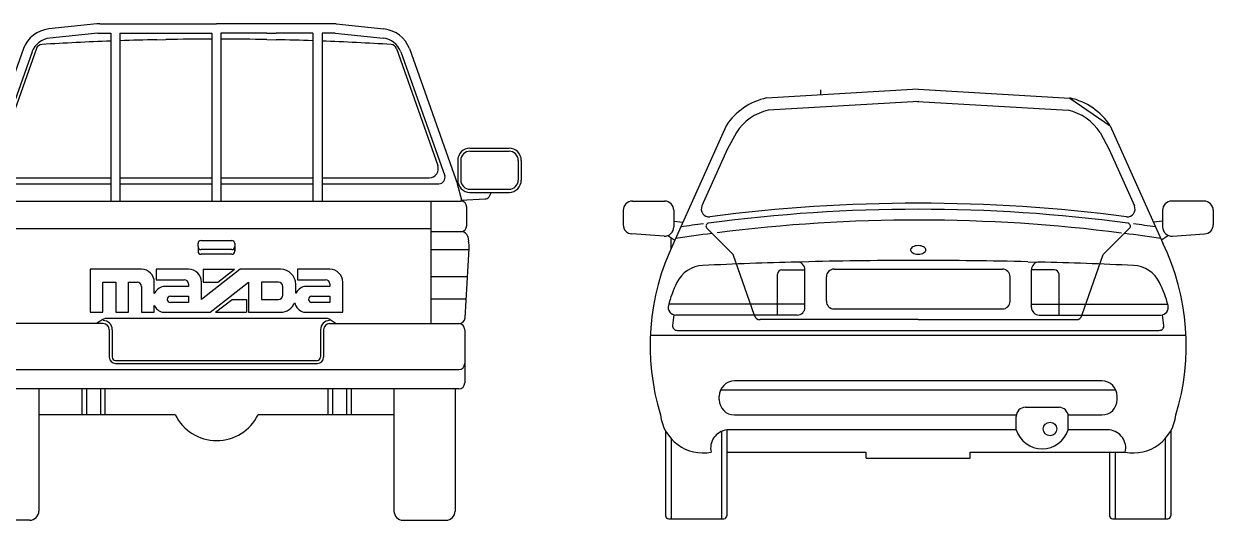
# Model space of a CAD drawing. Header units: centimetres. Extents: x 56177 to 99483, y 493 to 15482.
# Drawn here: x 57302.3 to 57690.8, y 1279.9 to 1441.9 of the extents above; entities that cross this region are included whole.
import ezdxf

# ---------------------------------------------------------------- set-up
doc = ezdxf.new("R2010")
doc.units = ezdxf.units.CM
doc.header["$MEASUREMENT"] = 0
doc.layers.add('010_BLOQUES', color=250, linetype='Continuous')

# ---------------------------------------------------------------- blocks, each defined once
blk = doc.blocks.new('A$C20E810F6')
at = {"layer": '010_BLOQUES'}
for p, q in [((5.1581, 9.8438), (5.0014, 9.8275)), ((5.1684, 9.8443), (5.5487, 9.8443)), ((5.9291, 9.8443), (5.5487, 9.8443)), ((5.9394, 9.8438), (6.0961, 9.8275)), ((5.1612, 9.8139), (5.0045, 9.7977)), ((5.1612, 9.8139), (5.1684, 9.8143)), ((5.1684, 9.8143), (5.2037, 9.8143)), ((5.2037, 9.8143), (5.2037, 9.266)), ((5.2337, 9.8143), (5.2337, 9.266)), ((5.2337, 9.8143), (5.3537, 9.8143)), ((5.3537, 9.8143), (5.3837, 9.8143)), ((5.3537, 9.7924), (5.3837, 9.7929)), ((5.3837, 9.8143), (5.5337, 9.8143)), ((5.5337, 9.8143), (5.5337, 9.266)), ((5.5637, 9.8143), (5.5637, 9.266)), ((5.7137, 9.8143), (5.5637, 9.8143)), ((5.7137, 9.8143), (5.7437, 9.8143)), ((5.7137, 9.7929), (5.7437, 9.7924)), ((5.8637, 9.8143), (5.7437, 9.8143)), ((5.8637, 9.8143), (5.8637, 9.266)), ((5.8937, 9.8143), (5.8937, 9.266)), ((5.9291, 9.8143), (5.8937, 9.8143)), ((5.9363, 9.8139), (5.9291, 9.8143)), ((5.9363, 9.8139), (6.093, 9.7977)), ((4.9182, 9.7634), (4.7614, 9.321)), ((4.9464, 9.7534), (4.803, 9.3487)), ((4.9606, 9.7635), (4.8254, 9.3821)), ((6.1369, 9.7635), (6.2721, 9.3821)), ((6.1511, 9.7534), (6.2945, 9.3487)), ((6.1793, 9.7634), (6.3361, 9.321)), ((4.7204, 9.4384), (4.5928, 9.4384)), ((4.7204, 9.4284), (4.5928, 9.4284)), ((6.3771, 9.4384), (6.5047, 9.4384)), ((6.3771, 9.4284), (6.5047, 9.4284)), ((4.5528, 9.3984), (4.5528, 9.3342)), ((4.5628, 9.3984), (4.5628, 9.3342)), ((4.7504, 9.3984), (4.7504, 9.3342)), ((4.7604, 9.3984), (4.7604, 9.3342)), ((6.3371, 9.3984), (6.3371, 9.3342)), ((6.3471, 9.3984), (6.3471, 9.3342)), ((6.5347, 9.3984), (6.5347, 9.3342)), ((6.5447, 9.3984), (6.5447, 9.3342)), ((4.8537, 9.342), (5.2037, 9.342)), ((5.2337, 9.342), (5.5337, 9.342)), ((5.5637, 9.342), (5.8637, 9.342)), ((5.8937, 9.342), (6.2438, 9.342)), ((4.7204, 9.3042), (4.5928, 9.3042)), ((4.7204, 9.2942), (4.5928, 9.2942)), ((4.6515, 9.2942), (4.6584, 9.2785)), ((4.7472, 9.2685), (4.7614, 9.321)), ((4.8219, 9.322), (5.2037, 9.322)), ((5.2337, 9.322), (5.5337, 9.322)), ((5.5637, 9.322), (5.8637, 9.322)), ((5.8937, 9.322), (6.2756, 9.3221)), ((6.3503, 9.2685), (6.3361, 9.321)), ((6.3771, 9.3042), (6.5047, 9.3042)), ((6.3771, 9.2942), (6.5047, 9.2942)), ((6.446, 9.2942), (6.4391, 9.2785)), ((4.7502, 9.2683), (4.671, 9.273)), ((4.7508, 9.266), (6.3467, 9.266)), ((4.8487, 9.266), (4.8487, 8.866)), ((6.2487, 9.266), (6.2487, 8.866)), ((6.3472, 9.2683), (6.4265, 9.273)), ((4.7308, 9.186), (4.7308, 9.246)), ((6.3667, 9.186), (6.3667, 9.246)), ((4.8487, 9.1761), (6.2487, 9.1761)), ((4.7489, 9.166), (4.8487, 9.166)), ((5.4987, 9.1373), (5.5987, 9.1373)), ((6.2487, 9.166), (6.3501, 9.166)), ((6.3697, 9.1497), (6.3725, 9.135)), ((4.7362, 8.8848), (4.7234, 9.1108)), ((4.7236, 9.1081), (4.8487, 9.1081)), ((5.4887, 9.1173), (5.4887, 9.1273)), ((5.4887, 9.1173), (5.4887, 9.1073)), ((5.4887, 9.1073), (5.4887, 9.1023)), ((5.5987, 9.1073), (5.4987, 9.1073)), ((5.5987, 9.0923), (5.4987, 9.0923)), ((5.6087, 9.1273), (5.6087, 9.1173)), ((5.6087, 9.1173), (5.6087, 9.1023)), ((5.6087, 9.1023), (5.6087, 9.1073)), ((6.2487, 9.1081), (6.3739, 9.1081)), ((6.3613, 8.8848), (6.3741, 9.1108)), ((4.7286, 9.0193), (4.8487, 9.0193)), ((5.3038, 9.0431), (5.1358, 9.0431)), ((5.1358, 9.0431), (5.1358, 8.9031)), ((5.4578, 9.0431), (5.3524, 9.0431)), ((5.3524, 9.0431), (5.3524, 9.0093)), ((5.6258, 9.0431), (5.4998, 8.9451)), ((5.5056, 9.0431), (5.5056, 9.0011)), ((5.5056, 9.0431), (5.6076, 9.0431)), ((5.5536, 9.0011), (5.6076, 9.0431)), ((5.7588, 9.0431), (5.6258, 9.0431)), ((5.9194, 9.0431), (5.814, 9.0431)), ((5.814, 9.0431), (5.814, 9.0093)), ((6.2487, 9.0193), (6.3689, 9.0193)), ((5.1778, 8.9031), (5.1778, 9.0011)), ((5.1778, 9.0011), (5.2198, 9.0011)), ((5.2198, 9.0011), (5.2198, 8.9031)), ((5.2618, 8.9031), (5.2618, 9.0011)), ((5.2618, 9.0011), (5.2898, 9.0011)), ((5.3038, 8.9871), (5.3038, 8.9031)), ((5.3458, 8.964), (5.3458, 9.0011)), ((5.3524, 9.0093), (5.4438, 9.0093)), ((5.4578, 8.9871), (5.3745, 8.9871)), ((5.4578, 8.9953), (5.4578, 8.9871)), ((5.4998, 8.9451), (5.4998, 9.0011)), ((5.5056, 9.0011), (5.5536, 9.0011)), ((5.5278, 8.9031), (5.6538, 9.0011)), ((5.6538, 9.0011), (5.6538, 8.9031)), ((5.7518, 9.0011), (5.6958, 9.0011)), ((5.6958, 9.0011), (5.6958, 8.9451)), ((5.7658, 8.9591), (5.7658, 8.9871)), ((5.8078, 8.9648), (5.8078, 8.9941)), ((5.814, 9.0093), (5.9054, 9.0093)), ((5.9194, 8.9871), (5.8361, 8.9871)), ((5.9194, 8.9953), (5.9194, 8.9871)), ((5.9614, 8.9031), (5.9614, 9.0011)), ((4.7327, 8.9466), (4.8487, 8.9466)), ((5.3983, 8.9556), (5.4578, 8.9556)), ((5.4578, 8.9556), (5.4578, 8.9346)), ((5.546, 8.9031), (5.6, 8.9451)), ((5.6, 8.9451), (5.6468, 8.9451)), ((5.6468, 8.9451), (5.6468, 8.9031)), ((5.6958, 8.9451), (5.7518, 8.9451)), ((5.8599, 8.9556), (5.9194, 8.9556)), ((5.9194, 8.9556), (5.9194, 8.9346)), ((6.2487, 8.9466), (6.3648, 8.9466)), ((5.1358, 8.9031), (5.1778, 8.9031)), ((5.2198, 8.9031), (5.2618, 8.9031)), ((5.3038, 8.9031), (5.3458, 8.9031)), ((5.3458, 8.9031), (5.3458, 8.9254)), ((5.3719, 8.9031), (5.4998, 8.9031)), ((5.4578, 8.9346), (5.3983, 8.9346)), ((5.4998, 8.9031), (5.5278, 8.9031)), ((5.546, 8.9031), (5.6468, 8.9031)), ((5.6538, 8.9031), (5.7588, 8.9031)), ((5.8335, 8.9031), (5.9614, 8.9031)), ((5.9194, 8.9346), (5.8599, 8.9346)), ((5.1787, 8.866), (4.7561, 8.866)), ((5.1773, 8.8793), (5.1575, 8.866)), ((5.909, 8.8827), (5.1885, 8.8827)), ((5.9187, 8.866), (6.3413, 8.866)), ((5.9202, 8.8793), (5.94, 8.866)), ((4.7372, 8.846), (4.7372, 8.736)), ((5.1987, 8.846), (5.1987, 8.756)), ((5.2087, 8.846), (5.2087, 8.756)), ((5.8887, 8.846), (5.8887, 8.756)), ((5.8987, 8.846), (5.8987, 8.756)), ((6.3602, 8.846), (6.3602, 8.736)), ((5.2187, 8.746), (5.8787, 8.746)), ((4.7372, 8.736), (4.7372, 8.6727)), ((4.7572, 8.716), (6.3402, 8.716)), ((5.2187, 8.736), (5.8787, 8.736)), ((6.3602, 8.736), (6.3602, 8.6727)), ((6.3402, 8.6527), (4.7572, 8.6527)), ((4.7687, 8.6527), (4.7687, 8.2543)), ((4.9687, 8.6527), (4.9687, 8.2543)), ((5.1091, 8.6527), (5.1091, 8.5685)), ((5.1241, 8.6527), (5.1241, 8.5685)), ((5.1696, 8.6527), (5.1696, 8.5685)), ((5.1846, 8.6527), (5.1846, 8.5685)), ((5.9129, 8.6527), (5.9129, 8.5685)), ((5.9279, 8.6527), (5.9279, 8.5685)), ((5.9734, 8.6527), (5.9734, 8.5685)), ((5.9884, 8.6527), (5.9884, 8.5685)), ((6.1287, 8.6527), (6.1287, 8.2543)), ((6.3287, 8.6527), (6.3287, 8.2543)), ((5.4143, 8.5685), (4.9687, 8.5685)), ((6.1287, 8.5685), (5.6848, 8.5685)), ((4.9387, 8.2243), (4.7987, 8.2243)), ((6.1587, 8.2243), (6.2987, 8.2243))]:
    blk.add_line(p, q, dxfattribs=at)
for centre, radius, start, end in [((5.1684, 9.7443), 0.1, 90, 95.9216), ((5.9291, 9.7443), 0.1, 84.0784, 90), ((5.0117, 9.7281), 0.1, 95.9216, 159.2844), ((5.0117, 9.7281), 0.07, 95.9216, 159.2844), ((5.5487, 0.5447), 9.2497, 91.20799, 91.95159), ((5.5487, 0.5447), 9.2497, 90.09292, 91.02212), ((5.5487, 0.5447), 9.2497, 88.97788, 89.90708), ((5.5487, 0.5447), 9.2497, 88.04841, 88.79201), ((6.0858, 9.7281), 0.07, 20.7156, 84.0784), ((6.0858, 9.7281), 0.1, 20.7156, 84.0784), ((4.9795, 9.7568), 0.02, 93.5361, 160.4848), ((5.5487, 0.5447), 9.2497, 92.13754, 93.53612), ((5.5487, 0.5447), 9.2497, 86.46388, 87.86246), ((6.118, 9.7568), 0.02, 19.5152, 86.4639), ((4.5928, 9.3984), 0.04, 90, 180), ((4.5928, 9.3984), 0.03, 90, 180), ((4.7204, 9.3984), 0.04, 0, 90), ((4.7204, 9.3984), 0.03, 0, 90), ((6.3771, 9.3984), 0.04, 90, 180), ((6.3771, 9.3984), 0.03, 90, 180), ((6.5047, 9.3984), 0.04, 0, 90), ((6.5047, 9.3984), 0.03, 0, 90), ((4.8537, 9.372), 0.03, 160.4848, 270), ((6.2438, 9.372), 0.03, 270, 19.5152), ((4.5928, 9.3342), 0.04, 180, 270), ((4.5928, 9.3342), 0.03, 180, 270), ((4.7204, 9.3342), 0.04, 270, 0), ((4.7204, 9.3342), 0.03, 270, 0), ((4.8219, 9.342), 0.02, 160.4848, 270.001), ((6.2756, 9.3421), 0.02, 270.001, 19.5152), ((6.3771, 9.3342), 0.04, 180, 270), ((6.3771, 9.3342), 0.03, 180, 270), ((6.5047, 9.3342), 0.04, 270, 0), ((6.5047, 9.3342), 0.03, 270, 0), ((6.2419, 9.2876), 0.1, 10.7065, 19.5152), ((4.6722, 9.2929), 0.02, 226.2801, 266.6376), ((4.7508, 9.246), 0.02, 90, 180), ((6.3467, 9.246), 0.02, 0, 90), ((6.4253, 9.2929), 0.02, 273.3624, 313.7199), ((4.7508, 9.186), 0.02, 180, 270), ((6.3467, 9.186), 0.02, 270, 0), ((4.8233, 9.1165), 0.1, 158.3611, 183.2339), ((4.7489, 9.146), 0.02, 90, 158.3611), ((5.4987, 9.1273), 0.01, 90, 180), ((5.5987, 9.1273), 0.01, 0, 90), ((6.3501, 9.146), 0.02, 10.7065, 90), ((6.2742, 9.1165), 0.1, 356.7661, 10.7065), ((5.4987, 9.1173), 0.01, 180, 270), ((5.4987, 9.1023), 0.01, 180, 270), ((5.5987, 9.1173), 0.01, 270, 0), ((5.5987, 9.1023), 0.01, 270, 0), ((5.3038, 9.0011), 0.042, 0, 90), ((5.4578, 9.0011), 0.042, 0, 90), ((5.7588, 8.9941), 0.049, 0, 90), ((5.9194, 9.0011), 0.042, 0, 90), ((5.2898, 8.9871), 0.014, 360, 90), ((5.385, 8.9447), 0.0436, 103.9169, 153.7966), ((5.4438, 8.9953), 0.014, 360, 90), ((5.7518, 8.9871), 0.014, 0, 90), ((5.8466, 8.9447), 0.0436, 103.9169, 153.7966), ((5.9054, 8.9953), 0.014, 0, 90), ((5.3983, 8.9451), 0.0105, 90, 270), ((5.7518, 8.9591), 0.014, 270, 360), ((5.8599, 8.9451), 0.0105, 90, 270), ((5.385, 8.9447), 0.0436, 206.2034, 252.567), ((5.7588, 8.9521), 0.049, 270, 338.1733), ((5.8466, 8.9447), 0.0436, 194.4039, 252.567), ((4.7561, 8.886), 0.02, 183.2339, 270), ((4.7572, 8.846), 0.02, 90, 180), ((5.1885, 8.8627), 0.02, 90, 124.0137), ((5.1787, 8.846), 0.03, 0, 90), ((5.1787, 8.846), 0.02, 0, 90), ((5.9187, 8.846), 0.03, 90, 180), ((5.9187, 8.846), 0.02, 90, 180), ((5.909, 8.8627), 0.02, 55.9863, 90), ((6.3402, 8.846), 0.02, 0, 90), ((6.3413, 8.886), 0.02, 270, 356.7661), ((5.2187, 8.756), 0.02, 180, 270), ((5.2187, 8.756), 0.01, 180, 270), ((5.8787, 8.756), 0.02, 270, 0), ((5.8787, 8.756), 0.01, 270, 0), ((4.7572, 8.736), 0.02, 180, 270), ((6.3402, 8.736), 0.02, 270, 0), ((4.7572, 8.6727), 0.02, 180, 270), ((6.3402, 8.6727), 0.02, 270, 0), ((5.5496, 8.6342), 0.1503, 205.917, 334.083), ((4.7987, 8.2543), 0.03, 180, 270), ((4.9387, 8.2543), 0.03, 270, 0), ((6.1587, 8.2543), 0.03, 180, 270), ((6.2987, 8.2543), 0.03, 270, 0)]:
    blk.add_arc(centre, radius, start, end, dxfattribs=at)
blk = doc.blocks.new('A$C6AAC23DA')
at = {"layer": '010_BLOQUES'}
for p, q in [((8.3816, 9.3465), (7.8859, 9.3179)), ((8.063, 9.3282), (8.063, 9.3449)), ((8.3816, 9.3465), (8.8772, 9.3179)), ((8.3839, 9.3066), (7.8916, 9.2782)), ((8.3793, 9.3066), (8.8716, 9.2782)), ((8.8772, 9.3179), (9.009, 9.2276)), ((7.7542, 9.2276), (7.5827, 8.8446)), ((9.009, 9.2276), (9.1805, 8.8446)), ((7.7876, 9.2055), (7.7578, 9.15)), ((8.9756, 9.2055), (9.0054, 9.15)), ((7.7578, 9.15), (7.6752, 8.9656)), ((9.0054, 9.15), (9.088, 8.9656)), ((7.4479, 8.9814), (7.5532, 8.9814)), ((9.3153, 8.9814), (9.21, 8.9814)), ((7.4179, 8.9514), (7.4179, 8.9042)), ((7.5832, 8.9514), (7.5832, 8.8971)), ((9.18, 8.9514), (9.18, 8.8971)), ((9.3453, 8.9514), (9.3453, 8.9042)), ((7.5832, 8.9159), (7.6132, 8.9126)), ((9.18, 8.9159), (9.15, 8.9126)), ((7.5512, 8.8672), (7.4459, 8.8742)), ((7.5636, 8.869), (7.587, 8.8541)), ((7.573, 8.863), (7.573, 8.8239)), ((7.7772, 8.8068), (7.6912, 8.8928)), ((8.9859, 8.8068), (9.072, 8.8928)), ((9.1996, 8.869), (9.1762, 8.8541)), ((9.212, 8.8672), (9.3173, 8.8742)), ((7.8465, 8.608), (7.7772, 8.8068)), ((8.0239, 8.7834), (7.9859, 8.7825)), ((8.7393, 8.7834), (8.7772, 8.7825)), ((8.9167, 8.608), (8.9859, 8.8068)), ((7.9366, 8.7575), (8.0116, 8.7575)), ((8.0116, 8.6346), (8.0116, 8.7575)), ((8.1066, 8.7594), (8.6566, 8.7594)), ((8.7516, 8.6346), (8.7516, 8.7575)), ((8.8266, 8.7575), (8.7516, 8.7575)), ((7.9216, 8.6096), (7.9216, 8.7425)), ((8.0816, 8.6544), (8.0816, 8.7344)), ((8.6816, 8.6544), (8.6816, 8.7344)), ((8.8416, 8.6096), (8.8416, 8.7425)), ((8.0116, 8.6446), (7.5664, 8.6446)), ((8.1066, 8.6294), (8.6566, 8.6294)), ((8.7516, 8.6446), (9.1968, 8.6446)), ((7.9866, 8.6096), (7.5896, 8.6096)), ((8.3816, 8.5946), (7.8654, 8.5946)), ((8.3816, 8.5946), (8.8978, 8.5946)), ((8.7766, 8.6096), (9.1736, 8.6096)), ((7.5066, 8.5594), (7.5074, 8.5594)), ((7.5939, 8.5594), (9.1693, 8.5594)), ((7.5066, 8.5444), (9.2566, 8.5444)), ((8.9816, 8.3946), (7.7816, 8.3946)), ((9.0274, 8.3646), (7.7358, 8.3646)), ((7.7316, 8.3335), (7.7316, 8.3446)), ((9.0316, 8.3335), (9.0316, 8.3446)), ((7.7816, 8.2835), (8.7016, 8.2835)), ((8.7016, 8.2346), (8.7016, 8.2785)), ((8.7316, 8.3085), (8.8416, 8.3085)), ((8.8716, 8.2835), (8.9816, 8.2835)), ((8.8716, 8.2346), (8.8716, 8.2785)), ((7.5566, 8.2313), (7.5566, 7.9546)), ((7.5746, 8.2061), (7.5746, 7.9446)), ((7.7386, 8.2296), (7.7386, 7.9446)), ((8.7016, 8.2346), (7.7566, 8.2346)), ((7.7566, 8.2346), (7.7566, 7.9546)), ((9.0066, 8.2346), (8.8716, 8.2346)), ((9.1886, 8.2061), (9.1886, 7.9446)), ((9.2066, 8.2313), (9.2066, 7.9546)), ((7.7566, 8.1621), (8.2116, 8.1621)), ((8.2116, 8.1421), (8.2116, 8.1621)), ((8.5516, 8.1621), (9.0581, 8.1621)), ((8.5516, 8.1421), (8.5516, 8.1621)), ((9.0066, 8.1621), (9.0066, 7.9546)), ((9.0246, 8.1621), (9.0246, 7.9446)), ((8.2116, 8.1421), (8.5516, 8.1421)), ((7.5666, 7.9446), (7.7466, 7.9446)), ((9.0166, 7.9446), (9.1966, 7.9446))]:
    blk.add_line(p, q, dxfattribs=at)
blk.add_circle((8.8124, 8.2379), 0.0221, dxfattribs=at)
for centre, radius, start, end in [((7.9316, 9.1101), 0.2128, 102.4018, 146.4969), ((8.8315, 9.1101), 0.2128, 33.5031, 77.5982), ((7.9316, 9.1101), 0.1728, 103.4028, 146.4969), ((8.8315, 9.1101), 0.1728, 33.5031, 76.5972), ((7.4479, 8.9514), 0.03, 90, 180), ((7.5532, 8.9514), 0.03, 0, 90), ((9.21, 8.9514), 0.03, 90, 180), ((9.3153, 8.9514), 0.03, 0, 90), ((7.698, 8.9553), 0.025, 155.879, 277.4073), ((8.3816, 3.6975), 5.2571, 82.517, 97.483), ((8.3816, 3.6975), 5.2771, 82.5927, 97.4073), ((9.0651, 8.9553), 0.025, 262.5927, 24.121), ((7.4479, 8.9042), 0.03, 180, 266.1901), ((8.3816, 3.6975), 5.2571, 97.6712, 98.4816), ((7.6983, 8.8999), 0.01, 97.483, 225.0311), ((8.3816, 3.6975), 5.2221, 82.6957, 97.2278), ((9.0649, 8.8999), 0.01, 314.9689, 82.517), ((8.3816, 3.6975), 5.2571, 81.5184, 82.3107), ((9.3153, 8.9042), 0.03, 273.8099, 0), ((7.5532, 8.8971), 0.03, 266.1901, 0), ((8.3816, 3.6975), 5.2221, 97.4106, 98.7275), ((8.3816, 3.6975), 5.2221, 81.2725, 82.5894), ((9.21, 8.8971), 0.03, 180, 273.8099), ((8.2743, 8.5095), 0.7685, 154.147, 197.1046), ((8.3646, 8.8223), 0.00801, 143.2112, 180), ((8.3646, 8.8223), 0.00801, 180, 216.7888), ((8.3727, 8.8162), 0.0181, 118.9827, 143.2112), ((8.3781, 8.8065), 0.0292, 102.9223, 118.9827), ((8.3816, 8.7911), 0.045, 90, 102.9223), ((8.3816, 8.7911), 0.045, 77.0777, 90), ((8.3851, 8.8065), 0.0292, 61.0173, 77.0777), ((8.3905, 8.8162), 0.0181, 36.7888, 61.0173), ((8.3986, 8.8223), 0.00801, 360, 36.7888), ((8.3986, 8.8223), 0.00801, 323.2112, 0), ((8.4889, 8.5095), 0.7685, 342.8954, 25.853), ((8.3932, -6.777), 15.5648, 91.49943, 92.63276), ((7.9866, 8.7575), 0.025, 0, 91.4994), ((8.3932, -6.777), 15.5648, 90.04281, 91.35968), ((8.3727, 8.8283), 0.0181, 216.7888, 241.0173), ((8.3781, 8.838), 0.0292, 241.0173, 257.0777), ((8.3816, 8.8534), 0.045, 257.0777, 270), ((8.3816, 8.8534), 0.045, 270, 282.9223), ((8.37, -6.777), 15.5648, 88.64032, 89.95719), ((8.3851, 8.838), 0.0292, 282.9223, 298.9827), ((8.3905, 8.8283), 0.0181, 298.9827, 323.2112), ((8.7766, 8.7575), 0.025, 88.5006, 180), ((8.37, -6.777), 15.5648, 87.36724, 88.50057), ((7.6829, 8.6715), 0.1, 92.6328, 153.9891), ((7.9366, 8.7425), 0.015, 90, 180), ((8.1066, 8.7344), 0.025, 90, 180), ((8.6566, 8.7344), 0.025, 0, 90), ((8.8266, 8.7425), 0.015, 0, 90), ((9.0803, 8.6715), 0.1, 26.0109, 87.3672), ((7.9521, 8.5401), 0.3996, 153.9891, 165.3957), ((8.8111, 8.5401), 0.3996, 14.6043, 26.0109), ((7.5896, 8.6346), 0.025, 165.3957, 270), ((7.9866, 8.6346), 0.025, 270, 0), ((8.1066, 8.6544), 0.025, 180, 270), ((8.6566, 8.6544), 0.025, 270, 0), ((8.7766, 8.6346), 0.025, 180, 270), ((9.1736, 8.6346), 0.025, 270, 14.6043), ((8.2743, 8.5095), 0.6985, 171.6895, 174.554), ((7.8654, 8.6146), 0.02, 199.1983, 270), ((8.8978, 8.6146), 0.02, 270, 340.8017), ((8.4889, 8.5095), 0.6985, 5.446, 8.3105), ((7.5939, 8.5744), 0.015, 174.554, 270), ((9.1693, 8.5744), 0.015, 270, 5.446), ((7.7816, 8.3446), 0.05, 90, 180), ((8.9816, 8.3446), 0.05, 0, 90), ((7.7816, 8.3335), 0.05, 180, 270), ((8.9816, 8.3335), 0.05, 270, 0), ((7.6787, 8.2995), 0.1399, 186.5716, 280.8411), ((8.7316, 8.2785), 0.03, 90, 180), ((8.8416, 8.2785), 0.03, 0, 90), ((9.0844, 8.2995), 0.1399, 259.1589, 353.4284), ((7.7632, 8.1753), 0.0597, 96.3902, 193.0184), ((8.7866, 8.2627), 0.0895, 198.2745, 341.7255), ((9, 8.1753), 0.0597, 346.9816, 83.6098), ((7.5666, 7.9546), 0.01, 180, 270), ((7.7466, 7.9546), 0.01, 270, 0), ((9.0166, 7.9546), 0.01, 180, 270), ((9.1966, 7.9546), 0.01, 270, 0)]:
    blk.add_arc(centre, radius, start, end, dxfattribs=at)

msp = doc.modelspace()

# ---------------------------------------------------------------- block references
at = {"xscale": 100, "yscale": 100, "zscale": 100}
for name, p in [('A$C20E810F6', (56810.32, 457.51)), ('A$C6AAC23DA', (56756.29, 485.94))]:
    msp.add_blockref(name, p, dxfattribs=at)

doc.saveas('drawing.dxf')
